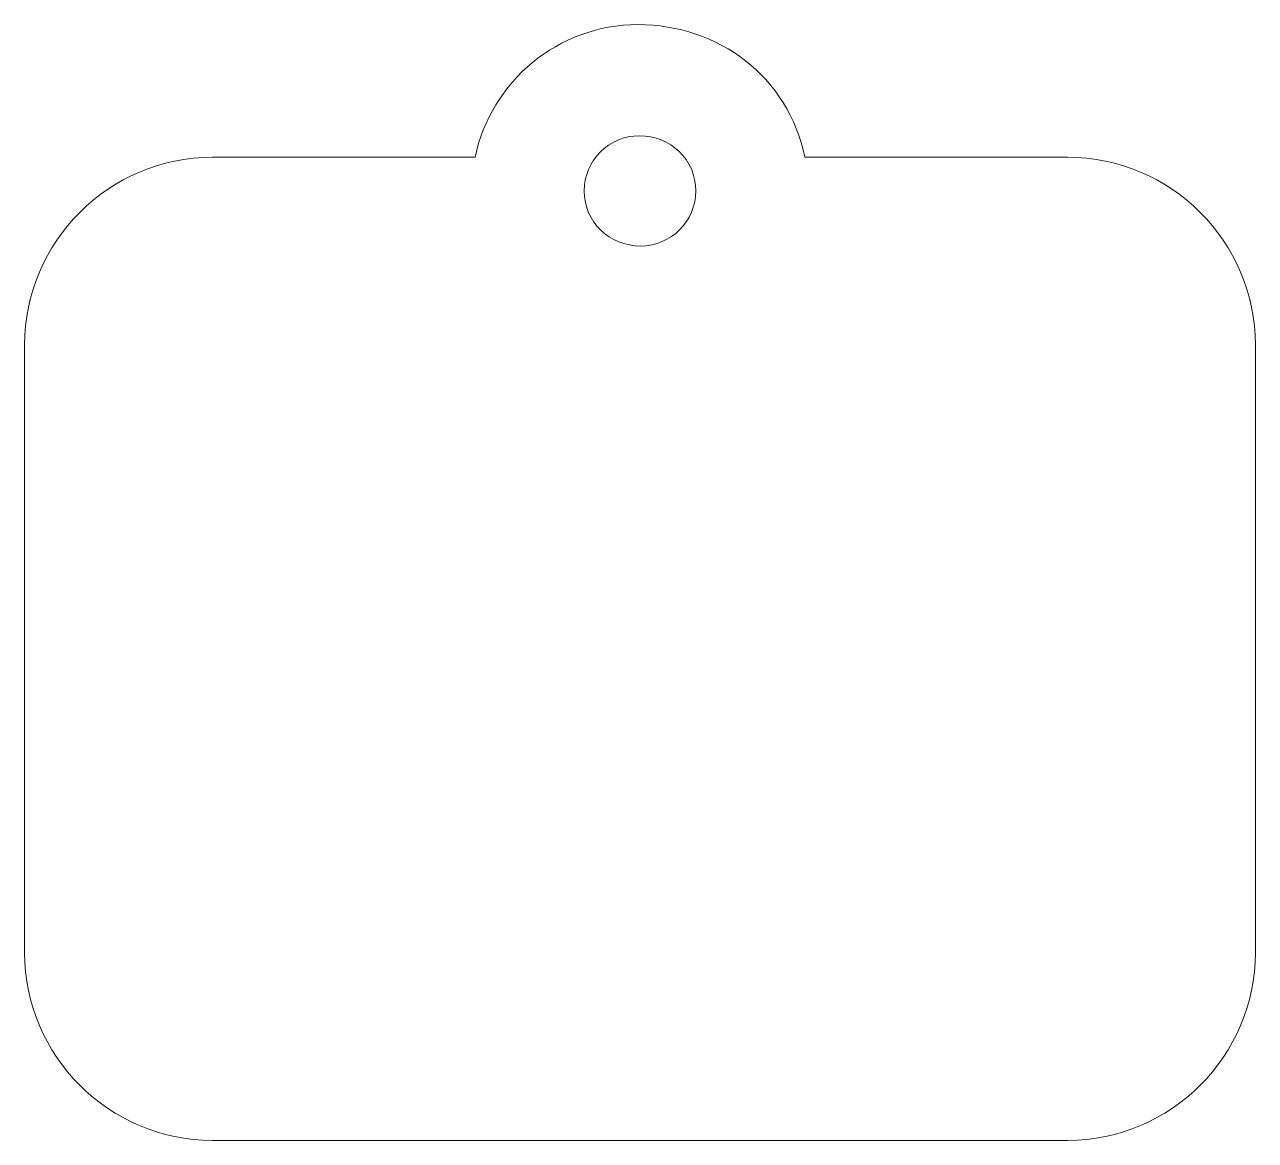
# Model space of a CAD drawing. Header units: millimetres. Extents: x -75 to 72, y -74 to 60.
import ezdxf

# ---------------------------------------------------------------- set-up
doc = ezdxf.new("R2010")
doc.units = ezdxf.units.MM
doc.header["$MEASUREMENT"] = 0
doc.layers.add('Layer 1', color=7, linetype='Continuous')

msp = doc.modelspace()

# ---------------------------------------------------------------- linework, layer by layer
at = {"layer": 'Layer 1', "lineweight": 9}
for points, knots in [([(-52.7376, 44.066), (-52.7376, 44.066), (-21.3023, 44.066), (-21.3023, 44.066), (-19.4285, 53.0908), (-11.3889, 59.9269), (-1.8293, 59.9269), (7.8581, 59.9269), (16.1563, 53.6662), (18.1508, 44.066), (18.1508, 44.066), (49.5845, 44.066), (49.5845, 44.066), (61.9312, 44.066), (72.033, 33.9642), (72.033, 21.6181), (72.033, 21.6181), (72.033, -51.0711), (72.033, -51.0711), (72.033, -63.4177), (61.9312, -73.5195), (49.5845, -73.5195), (49.5845, -73.5195), (-52.7376, -73.5195), (-52.7376, -73.5195), (-65.0843, -73.5195), (-75.1861, -63.4177), (-75.1861, -51.0711), (-75.1861, -51.0711), (-75.1861, 21.6181), (-75.1861, 21.6181), (-75.1861, 33.9642), (-65.0843, 44.066), (-52.7376, 44.066)], [0, 0, 0, 0, 0.09090909, 0.09090909, 0.09090909, 0.18181818, 0.18181818, 0.18181818, 0.27272727, 0.27272727, 0.27272727, 0.36363636, 0.36363636, 0.36363636, 0.45454545, 0.45454545, 0.45454545, 0.54545455, 0.54545455, 0.54545455, 0.63636364, 0.63636364, 0.63636364, 0.72727273, 0.72727273, 0.72727273, 0.81818182, 0.81818182, 0.81818182, 0.90909091, 0.90909091, 0.90909091, 1, 1, 1, 1]), ([(-1.6602, 46.6335), (2.0614, 46.6335), (5.0996, 43.809), (5.0996, 40.0408), (5.0996, 36.4149), (2.1333, 33.4485), (-1.4925, 33.4485), (-5.2136, 33.4485), (-8.2529, 36.2727), (-8.2529, 40.0408), (-8.2529, 43.667), (-5.2859, 46.6335), (-1.6602, 46.6335)], [0, 0, 0, 0, 0.25, 0.25, 0.25, 0.5, 0.5, 0.5, 0.75, 0.75, 0.75, 1, 1, 1, 1])]:
    msp.add_open_spline(points, degree=3, knots=knots, dxfattribs=at)

doc.saveas('drawing.dxf')
